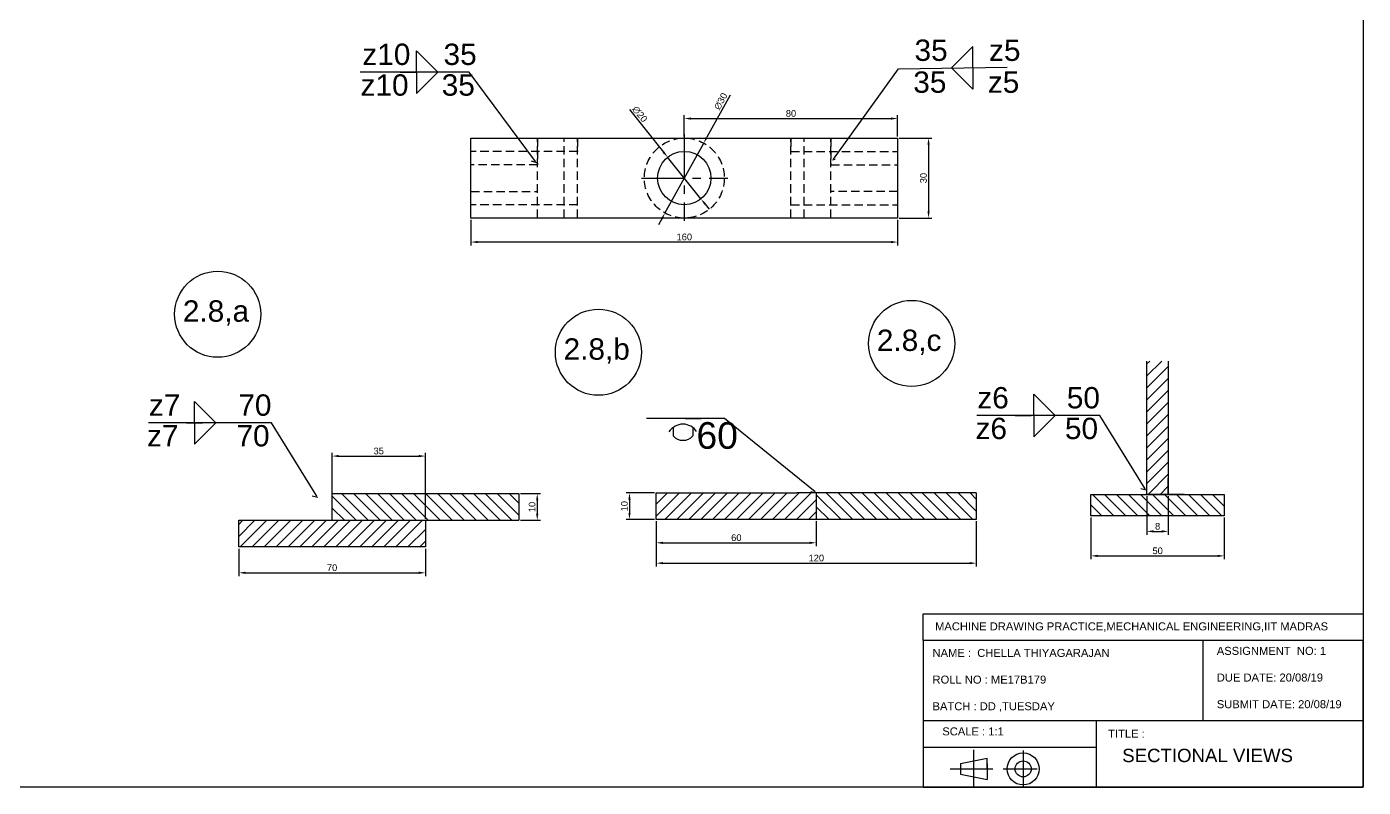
# Model space of a CAD drawing. Header units: millimetres. Extents: x 1423 to 6513, y 1291 to 1883.
# Drawn here: x 1924 to 2425, y 1330 to 1615 of the extents above; entities that cross this region are included whole.
import ezdxf
from ezdxf import colors
from ezdxf.entities.mleader import LeaderData, LeaderLine
from ezdxf.math import Vec2, Vec3

# ---------------------------------------------------------------- set-up
doc = ezdxf.new("R2010")
doc.units = ezdxf.units.MM
doc.linetypes.add('CENTER', pattern=[50.8, 31.75, -6.35, 6.35, -6.35])
doc.linetypes.add('HIDDEN', pattern=[9.525, 6.35, -3.175])
doc.styles.get("Standard").update_dxf_attribs({"font": 'arial.ttf'})
doc.dimstyles.new('chella', dxfattribs={"dimtxt": 2.5, "dimasz": 2.5, "dimexe": 1.25, "dimexo": 0.625, "dimtad": 1, "dimdsep": 46, "dimtxsty": 'Standard', "dimcen": 2.5, "dimclrd": 3, "dimclre": 3, "dimclrt": 4, "dimadec": 0, "dimazin": 0, "dimtfac": 1, "dimtmove": 0, "dimatfit": 3, "dimfxl": 1, "dimarcsym": 0})

# ---------------------------------------------------------------- blocks, each defined once
blk = doc.blocks.new('*D166')
at = {"color": 3, "lineweight": -2, "transparency": 16777216}
for p, q in [((2187.8, 1589.66), (2179.05, 1573.84)), ((2163.31, 1545.41), (2177.84, 1571.66)), ((2162.1, 1543.22), (2160.89, 1541.03))]:
    blk.add_line(p, q, dxfattribs=at)
at = {"color": 3, "transparency": 16777216}
for points in [[(2178.68, 1574.05), (2179.41, 1573.64), (2177.84, 1571.66)], [(2161.74, 1543.42), (2162.47, 1543.02), (2163.31, 1545.41)]]:
    blk.add_solid(points, dxfattribs=at)
at = {"layer": 'Defpoints', "color": 0, "transparency": 16777216}
for p in [(2177.84, 1571.66), (2163.31, 1545.41)]:
    blk.add_point(p, dxfattribs=at)
at = {"color": 4, "transparency": 16777216, "insert": (2184.24, 1587.31), "char_height": 2.5, "attachment_point": 5, "rotation": 61.0428}
blk.add_mtext('∅30', dxfattribs=at)
blk = doc.blocks.new('*D167')
at = {"color": 3, "lineweight": -2, "transparency": 16777216}
for p, q in [((2149.99, 1584.23), (2162.76, 1568.29)), ((2176.82, 1550.73), (2164.32, 1566.34)), ((2178.39, 1548.78), (2179.95, 1546.82))]:
    blk.add_line(p, q, dxfattribs=at)
at = {"color": 3, "transparency": 16777216}
for points in [[(2163.08, 1568.55), (2162.43, 1568.03), (2164.32, 1566.34)], [(2178.71, 1549.04), (2178.06, 1548.51), (2176.82, 1550.73)]]:
    blk.add_solid(points, dxfattribs=at)
at = {"layer": 'Defpoints', "color": 0, "transparency": 16777216}
for p in [(2164.32, 1566.34), (2176.82, 1550.73)]:
    blk.add_point(p, dxfattribs=at)
at = {"color": 4, "transparency": 16777216, "insert": (2153.89, 1582.52), "char_height": 2.5, "attachment_point": 5, "rotation": 308.6887}
blk.add_mtext('∅20', dxfattribs=at)
blk = doc.blocks.new('*D168')
at = {"color": 3, "lineweight": -2, "transparency": 16777216}
for p, q in [((2090.57, 1542.91), (2090.57, 1533.3)), ((2250.57, 1542.91), (2250.57, 1533.3)), ((2248.07, 1534.55), (2093.07, 1534.55))]:
    blk.add_line(p, q, dxfattribs=at)
at = {"color": 3, "transparency": 16777216}
for points in [[(2093.07, 1534.96), (2093.07, 1534.13), (2090.57, 1534.55)], [(2248.07, 1534.96), (2248.07, 1534.13), (2250.57, 1534.55)]]:
    blk.add_solid(points, dxfattribs=at)
at = {"layer": 'Defpoints', "color": 0, "transparency": 16777216}
for p in [(2090.57, 1543.53), (2250.57, 1543.53), (2090.57, 1534.55)]:
    blk.add_point(p, dxfattribs=at)
at = {"color": 4, "transparency": 16777216, "insert": (2170.57, 1536.45), "char_height": 2.5, "attachment_point": 5}
blk.add_mtext('160', dxfattribs=at)
blk = doc.blocks.new('*D169')
at = {"color": 3, "lineweight": -2, "transparency": 16777216}
for p, q in [((2251.2, 1573.53), (2263.41, 1573.53)), ((2262.16, 1571.03), (2262.16, 1546.03)), ((2251.2, 1543.53), (2263.41, 1543.53))]:
    blk.add_line(p, q, dxfattribs=at)
at = {"color": 3, "transparency": 16777216}
for points in [[(2261.75, 1571.03), (2262.58, 1571.03), (2262.16, 1573.53)], [(2261.75, 1546.03), (2262.58, 1546.03), (2262.16, 1543.53)]]:
    blk.add_solid(points, dxfattribs=at)
at = {"layer": 'Defpoints', "color": 0, "transparency": 16777216}
for p in [(2250.57, 1573.53), (2250.57, 1543.53), (2262.16, 1543.53)]:
    blk.add_point(p, dxfattribs=at)
at = {"color": 4, "transparency": 16777216, "insert": (2260.26, 1558.53), "char_height": 2.5, "attachment_point": 5, "rotation": 90}
blk.add_mtext('30', dxfattribs=at)
blk = doc.blocks.new('*D170')
at = {"color": 3, "lineweight": -2, "transparency": 16777216}
for p, q in [((2170.57, 1574.16), (2170.57, 1582.1)), ((2173.07, 1580.85), (2248.07, 1580.85)), ((2250.57, 1574.16), (2250.57, 1582.1))]:
    blk.add_line(p, q, dxfattribs=at)
at = {"color": 3, "transparency": 16777216}
for points in [[(2173.07, 1581.27), (2173.07, 1580.44), (2170.57, 1580.85)], [(2248.07, 1581.27), (2248.07, 1580.44), (2250.57, 1580.85)]]:
    blk.add_solid(points, dxfattribs=at)
at = {"layer": 'Defpoints', "color": 0, "transparency": 16777216}
for p in [(2250.57, 1580.85), (2170.57, 1573.53), (2250.57, 1573.53)]:
    blk.add_point(p, dxfattribs=at)
at = {"color": 4, "transparency": 16777216, "insert": (2210.57, 1582.76), "char_height": 2.5, "attachment_point": 5}
blk.add_mtext('80', dxfattribs=at)
blk = doc.blocks.new('*D171')
at = {"color": 3, "lineweight": -2, "transparency": 16777216}
for p, q in [((2003.48, 1419.57), (2003.48, 1409.27)), ((2073.48, 1419.57), (2073.48, 1409.27)), ((2005.98, 1410.52), (2070.98, 1410.52))]:
    blk.add_line(p, q, dxfattribs=at)
at = {"color": 3, "transparency": 16777216}
for points in [[(2005.98, 1410.94), (2005.98, 1410.1), (2003.48, 1410.52)], [(2070.98, 1410.94), (2070.98, 1410.1), (2073.48, 1410.52)]]:
    blk.add_solid(points, dxfattribs=at)
at = {"layer": 'Defpoints', "color": 0, "transparency": 16777216}
for p in [(2003.48, 1420.2), (2073.48, 1420.2), (2073.48, 1410.52)]:
    blk.add_point(p, dxfattribs=at)
at = {"color": 4, "transparency": 16777216, "insert": (2038.48, 1412.42), "char_height": 2.5, "attachment_point": 5}
blk.add_mtext('70', dxfattribs=at)
blk = doc.blocks.new('*D172')
at = {"color": 3, "lineweight": -2, "transparency": 16777216}
for p, q in [((2038.48, 1430.82), (2038.48, 1455.54)), ((2040.98, 1454.29), (2070.98, 1454.29)), ((2073.48, 1430.82), (2073.48, 1455.54))]:
    blk.add_line(p, q, dxfattribs=at)
at = {"color": 3, "transparency": 16777216}
for points in [[(2040.98, 1454.71), (2040.98, 1453.87), (2038.48, 1454.29)], [(2070.98, 1454.71), (2070.98, 1453.87), (2073.48, 1454.29)]]:
    blk.add_solid(points, dxfattribs=at)
at = {"layer": 'Defpoints', "color": 0, "transparency": 16777216}
for p in [(2073.48, 1454.29), (2038.48, 1430.2), (2073.48, 1430.2)]:
    blk.add_point(p, dxfattribs=at)
at = {"color": 4, "transparency": 16777216, "insert": (2055.98, 1456.19), "char_height": 2.5, "attachment_point": 5}
blk.add_mtext('35', dxfattribs=at)
blk = doc.blocks.new('*D173')
at = {"color": 3, "lineweight": -2, "transparency": 16777216}
for p, q in [((2109.11, 1440.2), (2116.66, 1440.2)), ((2115.41, 1437.7), (2115.41, 1432.7)), ((2109.11, 1430.2), (2116.66, 1430.2))]:
    blk.add_line(p, q, dxfattribs=at)
at = {"color": 3, "transparency": 16777216}
for points in [[(2115, 1437.7), (2115.83, 1437.7), (2115.41, 1440.2)], [(2115, 1432.7), (2115.83, 1432.7), (2115.41, 1430.2)]]:
    blk.add_solid(points, dxfattribs=at)
at = {"layer": 'Defpoints', "color": 0, "transparency": 16777216}
for p in [(2108.48, 1440.2), (2108.48, 1430.2), (2115.41, 1430.2)]:
    blk.add_point(p, dxfattribs=at)
at = {"color": 4, "transparency": 16777216, "insert": (2113.51, 1435.2), "char_height": 2.5, "attachment_point": 5, "rotation": 90}
blk.add_mtext('10', dxfattribs=at)
blk = doc.blocks.new('*D174')
at = {"color": 3, "lineweight": -2, "transparency": 16777216}
for p, q in [((2159.44, 1440.49), (2148.76, 1440.49)), ((2150.01, 1437.99), (2150.01, 1432.99)), ((2159.44, 1430.49), (2148.76, 1430.49))]:
    blk.add_line(p, q, dxfattribs=at)
at = {"color": 3, "transparency": 16777216}
for points in [[(2149.59, 1437.99), (2150.43, 1437.99), (2150.01, 1440.49)], [(2149.59, 1432.99), (2150.43, 1432.99), (2150.01, 1430.49)]]:
    blk.add_solid(points, dxfattribs=at)
at = {"layer": 'Defpoints', "color": 0, "transparency": 16777216}
for p in [(2160.07, 1440.49), (2150.01, 1430.49), (2160.07, 1430.49)]:
    blk.add_point(p, dxfattribs=at)
at = {"color": 4, "transparency": 16777216, "insert": (2148.11, 1435.49), "char_height": 2.5, "attachment_point": 5, "rotation": 90}
blk.add_mtext('10', dxfattribs=at)
blk = doc.blocks.new('*D175')
at = {"color": 3, "lineweight": -2, "transparency": 16777216}
for p, q in [((2160.07, 1429.87), (2160.07, 1420.52)), ((2220.07, 1429.87), (2220.07, 1420.52)), ((2162.57, 1421.77), (2217.57, 1421.77))]:
    blk.add_line(p, q, dxfattribs=at)
at = {"color": 3, "transparency": 16777216}
for points in [[(2162.57, 1422.18), (2162.57, 1421.35), (2160.07, 1421.77)], [(2217.57, 1422.18), (2217.57, 1421.35), (2220.07, 1421.77)]]:
    blk.add_solid(points, dxfattribs=at)
at = {"layer": 'Defpoints', "color": 0, "transparency": 16777216}
for p in [(2160.07, 1430.49), (2220.07, 1430.49), (2220.07, 1421.77)]:
    blk.add_point(p, dxfattribs=at)
at = {"color": 4, "transparency": 16777216, "insert": (2190.07, 1423.67), "char_height": 2.5, "attachment_point": 5}
blk.add_mtext('60', dxfattribs=at)
blk = doc.blocks.new('*D176')
at = {"color": 3, "lineweight": -2, "transparency": 16777216}
for p, q in [((2160.07, 1429.87), (2160.07, 1412.89)), ((2280.07, 1429.87), (2280.07, 1412.89)), ((2162.57, 1414.14), (2277.57, 1414.14))]:
    blk.add_line(p, q, dxfattribs=at)
at = {"color": 3, "transparency": 16777216}
for points in [[(2162.57, 1414.55), (2162.57, 1413.72), (2160.07, 1414.14)], [(2277.57, 1414.55), (2277.57, 1413.72), (2280.07, 1414.14)]]:
    blk.add_solid(points, dxfattribs=at)
at = {"layer": 'Defpoints', "color": 0, "transparency": 16777216}
for p in [(2160.07, 1430.49), (2280.07, 1430.49), (2280.07, 1414.14)]:
    blk.add_point(p, dxfattribs=at)
at = {"color": 4, "transparency": 16777216, "insert": (2220.07, 1416.04), "char_height": 2.5, "attachment_point": 5}
blk.add_mtext('120', dxfattribs=at)
blk = doc.blocks.new('*D177')
at = {"color": 3, "lineweight": -2, "transparency": 16777216}
for p, q in [((2323.07, 1431.31), (2323.07, 1415.61)), ((2373.07, 1431.31), (2373.07, 1415.61)), ((2325.57, 1416.86), (2370.57, 1416.86))]:
    blk.add_line(p, q, dxfattribs=at)
at = {"color": 3, "transparency": 16777216}
for points in [[(2325.57, 1417.27), (2325.57, 1416.44), (2323.07, 1416.86)], [(2370.57, 1417.27), (2370.57, 1416.44), (2373.07, 1416.86)]]:
    blk.add_solid(points, dxfattribs=at)
at = {"layer": 'Defpoints', "color": 0, "transparency": 16777216}
for p in [(2323.07, 1431.93), (2373.07, 1431.93), (2373.07, 1416.86)]:
    blk.add_point(p, dxfattribs=at)
at = {"color": 4, "transparency": 16777216, "insert": (2348.07, 1418.76), "char_height": 2.5, "attachment_point": 5}
blk.add_mtext('50', dxfattribs=at)
blk = doc.blocks.new('*D178')
at = {"color": 3, "lineweight": -2, "transparency": 16777216}
for p, q in [((2344.07, 1439.31), (2344.07, 1424.81)), ((2352.07, 1439.31), (2352.07, 1424.81)), ((2346.57, 1426.06), (2349.57, 1426.06))]:
    blk.add_line(p, q, dxfattribs=at)
at = {"color": 3, "transparency": 16777216}
for points in [[(2346.57, 1426.48), (2346.57, 1425.64), (2344.07, 1426.06)], [(2349.57, 1426.48), (2349.57, 1425.64), (2352.07, 1426.06)]]:
    blk.add_solid(points, dxfattribs=at)
at = {"layer": 'Defpoints', "color": 0, "transparency": 16777216}
for p in [(2344.07, 1439.93), (2352.07, 1439.93), (2352.07, 1426.06)]:
    blk.add_point(p, dxfattribs=at)
at = {"color": 4, "transparency": 16777216, "insert": (2348.07, 1427.96), "char_height": 2.5, "attachment_point": 5}
blk.add_mtext('8', dxfattribs=at)

msp = doc.modelspace()

# ---------------------------------------------------------------- hatches: boundary and pattern name
h = msp.add_hatch()
h.set_pattern_fill('ANSI31', color=3)
h.set_pattern_definition([(45, (1674.0663, 1689.933), (-2.245064, 2.245064), [])])
h.paths.add_polyline_path([(2344.066, 1439.933), (2348.066, 1439.933), (2352.066, 1439.933), (2352.066, 1445.933), (2352.066, 1489.933), (2344.066, 1489.933)])
h = msp.add_hatch()
h.set_pattern_fill('ANSI31', color=3, angle=90)
h.set_pattern_definition([(135, (1522.9424, 1604.6003), (-2.245064, -2.245064), [])])
h.paths.add_polyline_path([(2108.483, 1440.198), (2038.483, 1440.198), (2038.483, 1430.198), (2108.483, 1430.198)])
h = msp.add_hatch()
h.set_pattern_fill('ANSI31', color=3)
h.set_pattern_definition([(45, (1504.807, 1598.24), (-2.245064, 2.245064), [])])
h.paths.add_polyline_path([(2220.07, 1430.491), (2220.07, 1440.491), (2212.715, 1440.491), (2160.07, 1440.491), (2160.07, 1430.491)])
h = msp.add_hatch()
h.set_pattern_fill('ANSI31', color=3, angle=90)
h.set_pattern_definition([(135, (1504.807, 1598.24), (-2.245064, -2.245064), [])])
h.paths.add_polyline_path([(2280.07, 1430.491), (2280.07, 1440.491), (2220.07, 1440.491), (2220.07, 1430.491)])
h = msp.add_hatch()
h.set_pattern_fill('ANSI31', color=3, angle=270)
h.set_pattern_definition([(315, (1674.0663, 1689.933), (2.245064, 2.245064), [])])
h.paths.add_polyline_path([(2373.066, 1431.933), (2373.066, 1439.933), (2348.066, 1439.933), (2323.066, 1439.933), (2323.066, 1431.933)])
h = msp.add_hatch()
h.set_pattern_fill('ANSI31', color=3)
h.set_pattern_definition([(45, (1487.9424, 1604.6003), (-2.245064, 2.245064), [])])
h.paths.add_polyline_path([(2003.483, 1430.198), (2003.483, 1420.198), (2073.483, 1420.198), (2073.483, 1430.198)])

# ---------------------------------------------------------------- linework, layer by layer
at = {"color": 4, "ltscale": 0.5}
for p, q in [((2070.099, 1598.301), (2070.099, 1606.301)), ((2070.099, 1606.301), (2078.099, 1598.301)), ((2278.733, 1607.832), (2270.733, 1599.832)), ((2278.733, 1599.832), (2278.733, 1607.832)), ((2278.733, 1599.832), (2278.733, 1607.832)), ((2278.733, 1591.832), (2270.733, 1599.832)), ((2278.733, 1599.832), (2278.733, 1591.832)), ((2278.733, 1599.832), (2278.733, 1591.832)), ((2077.976, 1598.301), (2063.976, 1598.301)), ((2063.976, 1598.301), (2069.976, 1598.301)), ((2070.099, 1598.301), (2070.099, 1590.301)), ((2070.099, 1590.301), (2078.099, 1598.301)), ((2090.573, 1573.532), (2250.573, 1573.532)), ((2090.573, 1543.532), (2090.573, 1573.532)), ((2250.573, 1573.532), (2250.573, 1543.532)), ((2113.111, 1564.941), (2115.175, 1564.393)), ((2227.129, 1565.507), (2226.101, 1565.218)), ((2250.573, 1543.532), (2090.573, 1543.532))]:
    msp.add_line(p, q, dxfattribs=at)
at = {"color": 1, "linetype": 'CENTER', "ltscale": 0.5}
for p, q in [((2170.573, 1574.825), (2170.573, 1542.532)), ((2154.53, 1558.532), (2186.839, 1558.532))]:
    msp.add_line(p, q, dxfattribs=at)
at = {"color": 3, "linetype": 'HIDDEN', "ltscale": 0.5}
for p, q in [((2115.573, 1543.532), (2115.573, 1573.532)), ((2115.573, 1573.532), (2115.573, 1563.532)), ((2125.573, 1543.532), (2125.573, 1573.532)), ((2130.573, 1543.532), (2130.573, 1573.532)), ((2130.573, 1573.532), (2130.573, 1568.532)), ((2210.573, 1543.532), (2210.573, 1573.532)), ((2210.573, 1573.532), (2210.573, 1568.532)), ((2215.573, 1543.532), (2215.573, 1573.532)), ((2225.573, 1543.532), (2225.573, 1573.532)), ((2225.573, 1573.532), (2225.573, 1563.532)), ((2130.573, 1568.532), (2090.573, 1568.532)), ((2210.573, 1568.532), (2250.573, 1568.532)), ((2115.573, 1563.532), (2090.573, 1563.532)), ((2225.573, 1563.532), (2250.573, 1563.532)), ((2090.573, 1553.532), (2115.573, 1553.532)), ((2250.573, 1553.532), (2225.573, 1553.532)), ((2130.573, 1548.532), (2090.573, 1548.532)), ((2130.573, 1543.532), (2130.573, 1548.532)), ((2210.573, 1543.532), (2210.573, 1548.532)), ((2210.573, 1548.532), (2250.573, 1548.532))]:
    msp.add_line(p, q, dxfattribs=at)
at = {"color": 4, "linetype": 'ByBlock', "ltscale": 0.5}
msp.add_line((2250.573, 1563.532), (2250.573, 1553.532), dxfattribs=at)
at = {"color": 4}
for p, q in [((2344.066, 1439.933), (2344.066, 1489.933)), ((2352.066, 1489.933), (2352.066, 1439.933)), ((1986.917, 1466.775), (1986.917, 1474.775)), ((1986.917, 1474.775), (1994.917, 1466.775)), ((2301.592, 1469.527), (2301.592, 1477.527)), ((2301.592, 1477.527), (2309.592, 1469.527)), ((2308.592, 1469.527), (2294.592, 1469.527)), ((2294.592, 1469.527), (2300.592, 1469.527)), ((2301.592, 1469.527), (2301.592, 1461.527)), ((2301.592, 1461.527), (2309.592, 1469.527)), ((1997.917, 1466.775), (1983.917, 1466.775)), ((1983.917, 1466.775), (1989.917, 1466.775)), ((1986.917, 1466.775), (1986.917, 1458.775)), ((1986.917, 1458.775), (1994.917, 1466.775)), ((2166.387, 1465.012), (2166.416, 1461.834)), ((2184.881, 1468.409), (2170.881, 1468.409)), ((2170.881, 1468.409), (2176.881, 1468.409)), ((2173.729, 1465.011), (2173.771, 1461.834)), ((2352.066, 1439.933), (2352.066, 1445.933)), ((2031.042, 1439.405), (2033.106, 1438.857)), ((2038.483, 1430.198), (2038.483, 1440.198)), ((2038.483, 1440.198), (2108.483, 1440.198)), ((2108.483, 1440.198), (2108.483, 1430.198)), ((2160.07, 1430.491), (2160.07, 1440.491)), ((2160.07, 1440.491), (2212.715, 1440.491)), ((2280.07, 1440.491), (2212.715, 1440.491)), ((2218.006, 1441.039), (2220.07, 1440.491)), ((2220.07, 1440.491), (2220.07, 1430.491)), ((2280.07, 1440.491), (2280.07, 1430.491)), ((2323.066, 1431.933), (2323.066, 1439.933)), ((2323.066, 1439.933), (2352.343, 1439.933)), ((2341.717, 1442.156), (2343.781, 1441.608)), ((2352.066, 1439.933), (2344.066, 1439.933)), ((2348.066, 1439.933), (2373.066, 1439.933)), ((2352.066, 1439.933), (2358.066, 1439.933)), ((2358.066, 1439.933), (2352.066, 1439.933)), ((2373.066, 1439.933), (2373.066, 1431.933)), ((2003.483, 1430.198), (2073.483, 1430.198)), ((2003.483, 1420.198), (2003.483, 1430.198)), ((2073.483, 1430.198), (2073.483, 1420.198)), ((2073.483, 1430.198), (2108.483, 1430.198)), ((2073.483, 1430.198), (2073.483, 1423.198)), ((2073.483, 1430.198), (2080.483, 1430.198)), ((2220.07, 1430.491), (2160.07, 1430.491)), ((2280.07, 1430.491), (2220.07, 1430.491)), ((2373.066, 1431.933), (2323.066, 1431.933)), ((2073.483, 1420.198), (2003.483, 1420.198)), ((2425.18, 1355.1), (2425.18, 1385.1)), ((2425.18, 1330.1), (2425.18, 1355.1)), ((2260.18, 1330.1), (2325.18, 1330.1)), ((2325.18, 1330.1), (2425.18, 1330.1))]:
    msp.add_line(p, q, dxfattribs=at)
at = {"color": 6}
for p, q in [((2260.18, 1395.1), (2425.18, 1395.1)), ((2260.18, 1385.1), (2260.18, 1395.1)), ((2425.18, 1385.1), (2260.18, 1385.1)), ((2260.18, 1385.1), (2260.18, 1355.1)), ((2365.18, 1355.1), (2365.18, 1385.1)), ((2260.18, 1355.1), (2425.18, 1355.1)), ((2260.18, 1355.1), (2260.18, 1345.1)), ((2325.18, 1345.1), (2325.18, 1355.1)), ((2260.18, 1345.1), (2325.18, 1345.1)), ((2260.18, 1345.1), (2260.18, 1330.1)), ((2325.18, 1330.1), (2325.18, 1345.1))]:
    msp.add_line(p, q, dxfattribs=at)
at = {"color": 4, "ltscale": 2}
msp.add_line((2425.18, 1395.1), (2425.18, 1385.1), dxfattribs=at)
at = {"color": 4, "linetype": 'CENTER', "ltscale": 2}
for p, q in [((2279.019, 1344.087), (2279.019, 1330.1)), ((2297.641, 1343.947), (2297.641, 1330.382)), ((2270.258, 1336.975), (2286.303, 1336.975))]:
    msp.add_line(p, q, dxfattribs=at)
at = {"color": 4, "ltscale": 0.2}
for p, q in [((2274.156, 1338.975), (2284.156, 1340.975)), ((2274.156, 1338.975), (2274.156, 1334.975)), ((2284.156, 1336.975), (2284.156, 1340.975)), ((2284.156, 1338.975), (2284.156, 1334.975)), ((2274.156, 1334.975), (2284.156, 1332.975)), ((2284.156, 1336.975), (2284.156, 1332.975)), ((2297.641, 1336.975), (2297.641, 1336.975))]:
    msp.add_line(p, q, dxfattribs=at)
at = {"color": 4, "linetype": 'HIDDEN', "ltscale": 2}
msp.add_line((2290.158, 1336.975), (2305.229, 1336.975), dxfattribs=at)
at = {"color": 6}
msp.add_lwpolyline([(2425.18, 1330.1), (1422.778, 1330.1), (1422.778, 1882.958), (2425.18, 1882.958)], close=True, dxfattribs=at)
at = {"color": 3, "linetype": 'HIDDEN', "ltscale": 0.5}
msp.add_circle((2170.573, 1558.532), 15, dxfattribs=at)
at = {"color": 4, "ltscale": 0.5}
msp.add_circle((2170.573, 1558.532), 10, dxfattribs=at)
at = {"color": 4, "lineweight": 25}
for centre in [(1995.59, 1507.478), (2138.359, 1493.226), (2255.832, 1496.512)]:
    msp.add_circle(centre, 16.141, dxfattribs=at)
at = {"color": 4, "ltscale": 0.2}
for radius in [6, 3]:
    msp.add_circle((2297.641, 1336.975), radius, dxfattribs=at)
at = {"color": 4}
for centre, radius, start, end in [((2170.393, 1459.385), 6.908, 92.4829, 144.11456), ((2169.896, 1459.903), 6.386, 33.83991, 88.22435), ((2169.952, 1464.855), 4.651, 220.50944, 271.74208), ((2170.235, 1464.855), 4.651, 268.25792, 319.49056)]:
    msp.add_arc(centre, radius, start, end, dxfattribs=at)
at = {"color": 4, "ltscale": 0.5}
for points in [[(2112.086, 1564.985), (2114.286, 1567.023), (2115.175, 1564.393), (2112.086, 1564.985)], [(2229.181, 1565.856), (2226.952, 1567.861), (2226.101, 1565.218), (2229.181, 1565.856)]]:
    msp.add_solid(points, dxfattribs=at)
at = {"color": 4}
for points in [[(2340.692, 1442.201), (2342.891, 1444.239), (2343.781, 1441.608), (2340.692, 1442.201)], [(2030.017, 1439.45), (2032.217, 1441.487), (2033.106, 1438.857), (2030.017, 1439.45)], [(2216.981, 1441.084), (2219.18, 1443.121), (2220.07, 1440.491), (2216.981, 1441.084)]]:
    msp.add_solid(points, dxfattribs=at)

# ---------------------------------------------------------------- texts
at = {"color": 4, "ltscale": 0.5}
for s, p in [('z10    35', (2049.847, 1600.945)), ('35     z5', (2256.897, 1602.476)), ('z10    35', (2049.153, 1589.429)), ('35     z5', (2256.432, 1590.512))]:
    msp.add_text(s, height=8, dxfattribs=at).set_placement(p)
at = {"color": 4, "linetype": 'ByBlock', "ltscale": 0.2}
for s, height, p in [('2.8,a', 8, (1982.522, 1504.683)), ('2.8,b', 8, (2125.29, 1490.431)), ('2.8,c', 8, (2242.764, 1493.717)), ('60', 10, (2175.134, 1457.02))]:
    msp.add_text(s, height=height, dxfattribs=at).set_placement(p)
at = {"color": 4}
for s, p in [('z6       50', (2280.463, 1472.17)), ('z7       70', (1969.788, 1469.419)), ('z6       50', (2279.769, 1460.655)), ('z7       70', (1969.095, 1457.904))]:
    msp.add_text(s, height=8, dxfattribs=at).set_placement(p)
at = {"color": 4, "attachment_point": 1}
for s, width, heights, insert, char_height in [('MACHINE DRAWING PRACTICE,MECHANICAL ENGINEERING,IIT MADRAS', 164.3264, [7.38], (2264.604, 1391.932), 3), ('NAME :  CHELLA THIYAGARAJAN\\P\\PROLL NO : ME17B179\\P\\PBATCH : DD ,TUESDAY', 99.4536, [0], (2263.654, 1381.976), 3), ('ASSIGNMENT  NO: 1\\P\\PDUE DATE: 20/08/19\\P\\PSUBMIT DATE: 20/08/19', 75.97584, [0], (2370.247, 1382.753), 3), ('SCALE : 1:1', 57.1733, [0], (2267.315, 1352.552), 3), ('TITLE : ', 48.32697, [0], (2329.507, 1351.681), 3), (' SECTIONAL VIEWS ', 87.10786, [0], (2332.849, 1344.526), 5)]:
    msp.add_mtext_dynamic_manual_height_columns(s, width=width, gutter_width=1, heights=heights, dxfattribs=dict(at, insert=insert, char_height=char_height))

# ---------------------------------------------------------------- dimensions: what is measured, and where the dimension line sits
at = {"color": 4}
for p1, p2, picture, middle in [((2163.311, 1545.407), (2177.836, 1571.657), '*D166', (2185.97, 1586.357)), ((2176.824, 1550.727), (2164.322, 1566.338), '*D167', (2152.349, 1581.289))]:
    dim = msp.add_diameter_dim_2p(p1=p1, p2=p2, dimstyle='chella', dxfattribs=at)
    dim.commit()
    dim.dimension.update_dxf_attribs({"geometry": picture, "text_midpoint": middle, "dimtype": 163})
for base, p1, p2, picture, middle in [((2250.573, 1580.854), (2170.573, 1573.532), (2250.573, 1573.532), '*D170', (2210.573, 1582.756)), ((2090.573, 1534.548), (2250.573, 1543.532), (2090.573, 1543.532), '*D168', (2170.573, 1536.449)), ((2073.483, 1454.289), (2038.483, 1430.198), (2073.483, 1430.198), '*D172', (2055.983, 1456.191)), ((2352.066, 1426.059), (2344.066, 1439.933), (2352.066, 1439.933), '*D178', (2348.066, 1427.961)), ((2220.07, 1421.767), (2160.07, 1430.491), (2220.07, 1430.491), '*D175', (2190.07, 1423.668)), ((2280.07, 1414.136), (2160.07, 1430.491), (2280.07, 1430.491), '*D176', (2220.07, 1416.037)), ((2373.066, 1416.857), (2323.066, 1431.933), (2373.066, 1431.933), '*D177', (2348.066, 1418.758)), ((2073.483, 1410.521), (2003.483, 1420.198), (2073.483, 1420.198), '*D171', (2038.483, 1412.422))]:
    dim = msp.add_linear_dim(base=base, p1=p1, p2=p2, dimstyle='chella', dxfattribs=at)
    dim.commit()
    dim.dimension.update_dxf_attribs({"geometry": picture, "text_midpoint": middle})
for base, p1, p2, picture, middle in [((2262.162, 1543.532), (2250.573, 1573.532), (2250.573, 1543.532), '*D169', (2260.259, 1558.532)), ((2115.412, 1430.198), (2108.483, 1440.198), (2108.483, 1430.198), '*D173', (2113.511, 1435.198)), ((2150.008, 1430.491), (2160.07, 1440.491), (2160.07, 1430.491), '*D174', (2148.107, 1435.491))]:
    dim = msp.add_linear_dim(base=base, p1=p1, p2=p2, angle=90, dimstyle='chella', dxfattribs=at)
    dim.commit()
    dim.dimension.update_dxf_attribs({"geometry": picture, "text_midpoint": middle})

# ---------------------------------------------------------------- leaders
at = {"color": 4, "ltscale": 0.5}
ml = msp.add_multileader_mtext('Standard', dxfattribs=at)
ml.set_content('', color=4)
ml.set_leader_properties()
ml.build(insert=Vec2(0, 0))
ml.multileader.update_dxf_attribs({"text_right_attachment_type": 6, "dogleg_length": 0.36, "arrow_head_size": 0.36})
ctx = ml.context
ctx.base_point, ctx.char_height, ctx.arrow_head_size, ctx.landing_gap_size, ctx.plane_origin, ctx.plane_x_axis, ctx.plane_y_axis = Vec3(2291.611, 1600.104), 0.36, 0.36, 0.18, Vec3(2253.208, 1585.703), Vec3(0.9998894, 0.0148692), Vec3(-0.0148692, 0.9998894)
ctx.right_attachment = 6
notes = []
notes.append((ctx, [(0, (1, 1, 0), (2250.909, 1599.498), (0.9998894, 0.0148692), 40.706, [(0, [(2226.257, 1565.352)], 0, [])])]))
ctx.mtext.insert, ctx.mtext.text_direction, ctx.mtext.rotation, ctx.mtext.flow_direction = Vec3(2291.789, 1600.286), Vec3(0.9998894, 0.0148692), 0.0148698, 5
ml = msp.add_multileader_mtext('Standard', dxfattribs=at)
ml.set_content('', color=4)
ml.set_leader_properties()
ml.build(insert=Vec2(0, 0))
ml.multileader.update_dxf_attribs({"text_right_attachment_type": 6, "dogleg_length": 0.36, "arrow_head_size": 0.36})
ctx = ml.context
ctx.base_point, ctx.char_height, ctx.arrow_head_size, ctx.landing_gap_size, ctx.plane_origin = Vec3(2048.793, 1598.481), 0.36, 0.36, 0.18, Vec3(2087.767, 1584.473)
ctx.right_attachment, ctx.text_align_type = 6, 2
notes.append((ctx, [(0, (1, 1, 0), (2089.86, 1598.301), (-1, 0), 40.706, [(0, [(2115.018, 1564.525)], 0, [])])]))
ctx.mtext.insert, ctx.mtext.alignment, ctx.mtext.flow_direction = Vec3(2048.973, 1598.661), 3, 5
at = {"color": 4}
ml = msp.add_multileader_mtext('Standard', dxfattribs=at)
ml.set_content('', color=4)
ml.set_leader_properties()
ml.build(insert=Vec2(0, 0))
ml.multileader.update_dxf_attribs({"text_right_attachment_type": 6, "dogleg_length": 0.36, "arrow_head_size": 0.36})
ctx = ml.context
ctx.base_point, ctx.char_height, ctx.arrow_head_size, ctx.landing_gap_size, ctx.plane_origin = Vec3(2156.169, 1468.589), 0.36, 0.36, 0.18, Vec3(2192.662, 1460.572)
ctx.right_attachment, ctx.text_align_type = 6, 2
notes.append((ctx, [(0, (1, 1, 0), (2185.678, 1468.409), (-1, 0), 29.148, [(0, [(2219.913, 1440.623)], 0, [])])]))
ctx.mtext.insert, ctx.mtext.alignment, ctx.mtext.flow_direction = Vec3(2156.349, 1468.769), 3, 5
ml = msp.add_multileader_mtext('Standard', dxfattribs=at)
ml.set_content('', color=4)
ml.set_leader_properties()
ml.build(insert=Vec2(0, 0))
ml.multileader.update_dxf_attribs({"text_right_attachment_type": 6, "dogleg_length": 0.36, "arrow_head_size": 0.36})
ctx = ml.context
ctx.base_point, ctx.char_height, ctx.arrow_head_size, ctx.landing_gap_size, ctx.plane_origin = Vec3(2280.103, 1469.707), 0.36, 0.36, 0.18, Vec3(2316.372, 1461.689)
ctx.right_attachment, ctx.text_align_type = 6, 2
notes.append((ctx, [(0, (1, 1, 0), (2326.408, 1469.527), (-1, 0), 45.945, [(0, [(2343.623, 1441.74)], 0, [])])]))
ctx.mtext.insert, ctx.mtext.alignment, ctx.mtext.flow_direction = Vec3(2280.283, 1469.887), 3, 5
ml = msp.add_multileader_mtext('Standard', dxfattribs=at)
ml.set_content('', color=4)
ml.set_leader_properties()
ml.build(insert=Vec2(0, 0))
ml.multileader.update_dxf_attribs({"text_right_attachment_type": 6, "dogleg_length": 0.36, "arrow_head_size": 0.36})
ctx = ml.context
ctx.base_point, ctx.char_height, ctx.arrow_head_size, ctx.landing_gap_size, ctx.plane_origin = Vec3(1969.428, 1466.955), 0.36, 0.36, 0.18, Vec3(2005.698, 1458.937)
ctx.right_attachment, ctx.text_align_type = 6, 2
notes.append((ctx, [(0, (1, 1, 0), (2015.734, 1466.775), (-1, 0), 45.945, [(0, [(2032.949, 1438.989)], 0, [])])]))
ctx.mtext.insert, ctx.mtext.alignment, ctx.mtext.flow_direction = Vec3(1969.608, 1467.135), 3, 5
for ctx, leaders in notes:
    for number, flags, end, landing, length, lines in leaders:
        leader = LeaderData()
        leader.index, (leader.has_last_leader_line, leader.has_dogleg_vector, leader.attachment_direction) = number, flags
        leader.last_leader_point, leader.dogleg_vector, leader.dogleg_length = Vec3(end), Vec3(landing), length
        for number, points, colour, breaks in lines:
            line = LeaderLine()
            line.index, line.vertices, line.color, line.breaks = number, Vec3.list(points), colors.encode_raw_color(colour), breaks
            leader.lines.append(line)
        ctx.leaders.append(leader)

doc.saveas('drawing.dxf')
